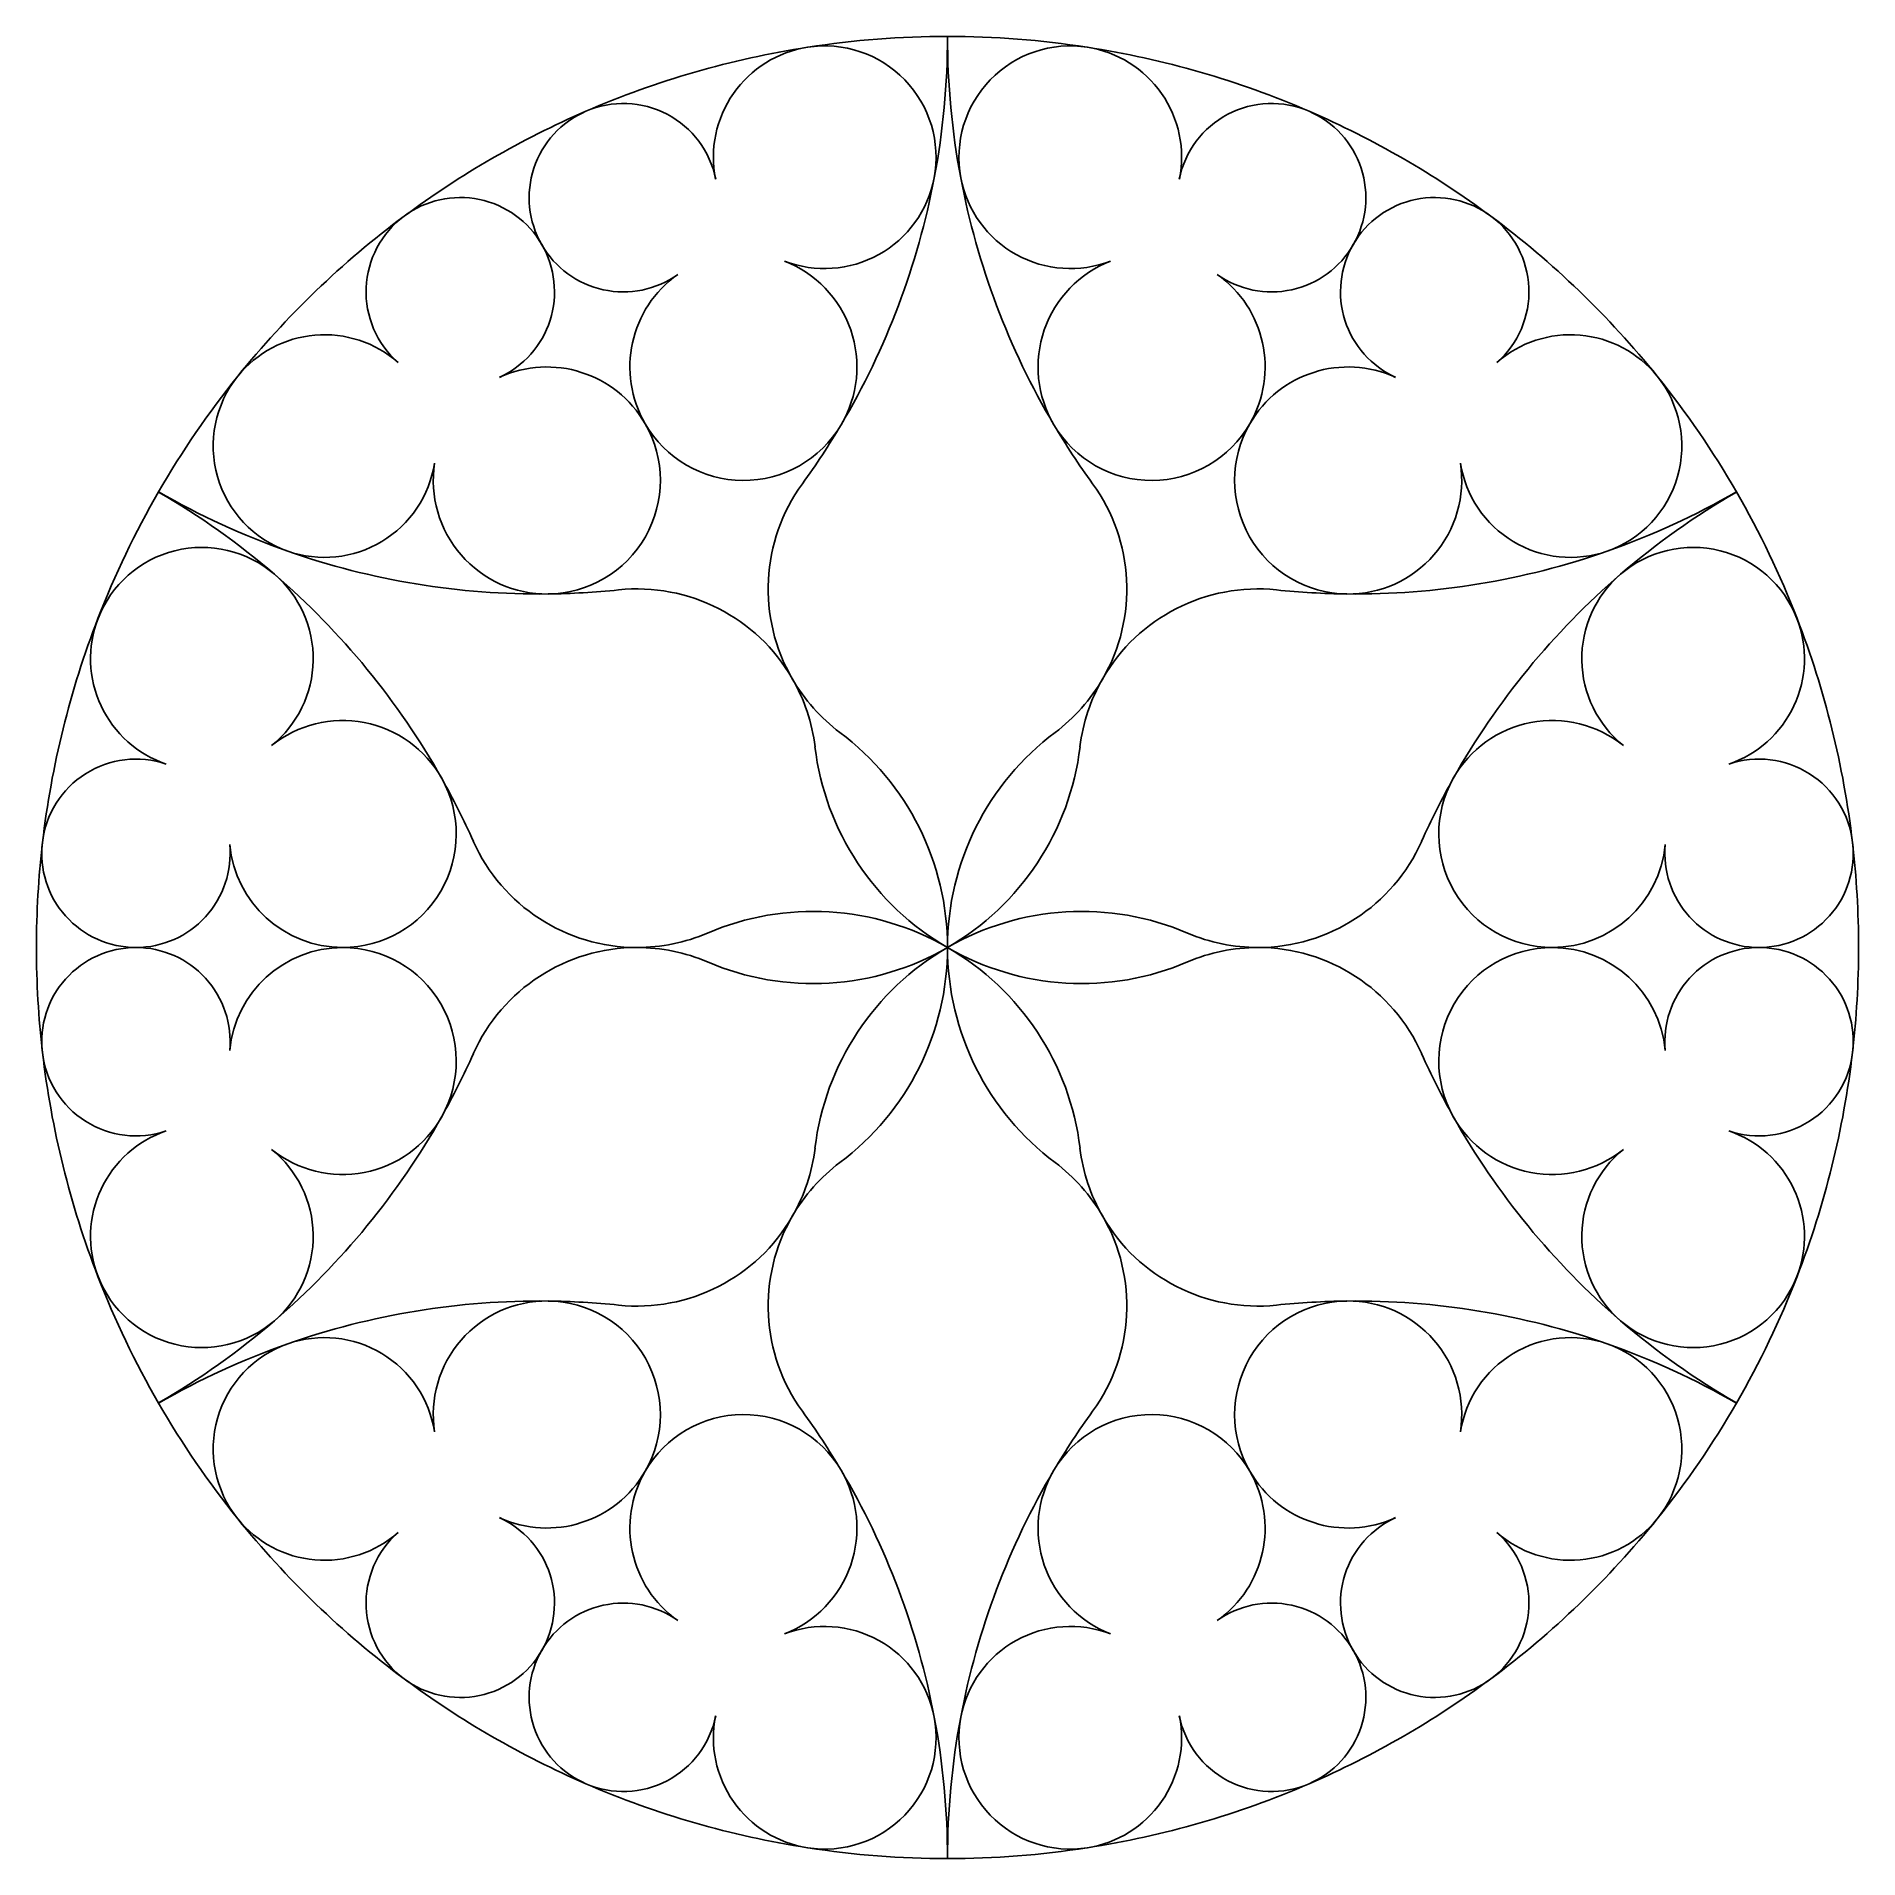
# Model space of a CAD drawing. Extents: x -50 to 50, y -50 to 50.
import ezdxf

# ---------------------------------------------------------------- set-up
doc = ezdxf.new("R2010")
doc.units = 0
doc.layers.add('MODELSKETCH_VISIBLE', color=7, linetype='CONTINUOUS')

msp = doc.modelspace()

# ---------------------------------------------------------------- linework, layer by layer
at = {"layer": 'MODELSKETCH_VISIBLE'}
for centre, radius, start, end in [((0, 0), 50, 98.8279, 113.3842), ((-6.74, 43.37), 6.11, 98.8279, 191.3227), ((-6.74, 43.37), 6.11, 98.8279, 191.3227), ((0, 0), 50, 90, 98.8279), ((-6.74, 43.37), 6.11, 349.2943, 98.8279), ((-6.74, 43.37), 6.11, 349.2943, 98.8279), ((-41.82, 50), 41.82, 349.2943, 0), ((-41.82, 50), 41.82, 349.2943, 0), ((-41.82, 50), 41.82, 349.2943, 0), ((41.82, 50), 41.82, 180, 190.7057), ((0, 0), 50, 81.1721, 90), ((41.82, 50), 41.82, 180, 190.7057), ((41.82, 50), 41.82, 180, 190.7057), ((6.74, 43.37), 6.11, 81.1721, 190.7057), ((6.74, 43.37), 6.11, 81.1721, 190.7057), ((6.74, 43.37), 6.11, 348.6773, 81.1721), ((6.74, 43.37), 6.11, 348.6773, 81.1721), ((0, 0), 50, 66.6158, 81.1721), ((-17.79, 41.15), 5.17, 11.3227, 113.3842), ((-17.79, 41.15), 5.17, 11.3227, 113.3842), ((17.79, 41.15), 5.17, 66.6158, 168.6773), ((17.79, 41.15), 5.17, 66.6158, 168.6773), ((0, 0), 50, 113.3842, 120), ((-17.79, 41.15), 5.17, 113.3842, 210), ((-17.79, 41.15), 5.17, 113.3842, 210), ((17.79, 41.15), 5.17, 330, 66.6158), ((17.79, 41.15), 5.17, 330, 66.6158), ((0, 0), 50, 60, 66.6158), ((0, 0), 50, 120, 126.6158), ((0, 0), 50, 53.3842, 60), ((-6.74, 43.37), 6.11, 248.7942, 349.2943), ((-41.82, 50), 41.82, 329.3573, 349.2943), ((-41.82, 50), 41.82, 329.3573, 349.2943), ((6.74, 43.37), 6.11, 190.7057, 291.2058), ((41.82, 50), 41.82, 190.7057, 210.6427), ((41.82, 50), 41.82, 190.7057, 210.6427), ((-26.74, 35.99), 5.17, 30, 126.6158), ((-26.74, 35.99), 5.17, 30, 126.6158), ((26.74, 35.99), 5.17, 53.3842, 150), ((26.74, 35.99), 5.17, 53.3842, 150), ((0, 0), 50, 126.6158, 141.1721), ((-26.74, 35.99), 5.17, 126.6158, 228.6773), ((-26.74, 35.99), 5.17, 126.6158, 228.6773), ((26.74, 35.99), 5.17, 311.3227, 53.3842), ((26.74, 35.99), 5.17, 311.3227, 53.3842), ((0, 0), 50, 38.8279, 53.3842), ((-26.74, 35.99), 5.17, 294.6399, 30), ((-26.74, 35.99), 5.17, 294.6399, 30), ((-17.79, 41.15), 5.17, 210, 305.3601), ((-17.79, 41.15), 5.17, 210, 305.3601), ((17.79, 41.15), 5.17, 234.6399, 330), ((17.79, 41.15), 5.17, 234.6399, 330), ((26.74, 35.99), 5.17, 150, 245.3601), ((26.74, 35.99), 5.17, 150, 245.3601), ((-11.2, 31.86), 6.23, 329.3573, 68.7942), ((11.2, 31.86), 6.23, 111.2058, 210.6427), ((-11.2, 31.86), 6.23, 125.3601, 210), ((-11.2, 31.86), 6.23, 125.3601, 210), ((11.2, 31.86), 6.23, 330, 54.6399), ((11.2, 31.86), 6.23, 330, 54.6399), ((-34.19, 27.52), 6.11, 48.6773, 141.1721), ((-34.19, 27.52), 6.11, 48.6773, 141.1721), ((34.19, 27.52), 6.11, 38.8279, 131.3227), ((34.19, 27.52), 6.11, 38.8279, 131.3227), ((0, 0), 50, 141.1721, 150), ((-34.19, 27.52), 6.11, 141.1721, 250.7057), ((-34.19, 27.52), 6.11, 141.1721, 250.7057), ((-21.99, 25.63), 6.23, 30, 114.6399), ((-21.99, 25.63), 6.23, 30, 114.6399), ((21.99, 25.63), 6.23, 65.3601, 150), ((21.99, 25.63), 6.23, 65.3601, 150), ((34.19, 27.52), 6.11, 289.2943, 38.8279), ((34.19, 27.52), 6.11, 289.2943, 38.8279), ((0, 0), 50, 30, 38.8279), ((-21.99, 25.63), 6.23, 270.6427, 30), ((-21.99, 25.63), 6.23, 270.6427, 30), ((-11.2, 31.86), 6.23, 210, 329.3573), ((-11.2, 31.86), 6.23, 210, 329.3573), ((-41.82, 50), 41.82, 324.0546, 329.3573), ((-41.82, 50), 41.82, 324.0546, 329.3573), ((-41.82, 50), 41.82, 324.0546, 329.3573), ((11.2, 31.86), 6.23, 210.6427, 330), ((11.2, 31.86), 6.23, 210.6427, 330), ((41.82, 50), 41.82, 210.6427, 215.9454), ((41.82, 50), 41.82, 210.6427, 215.9454), ((41.82, 50), 41.82, 210.6427, 215.9454), ((21.99, 25.63), 6.23, 150, 269.3573), ((21.99, 25.63), 6.23, 150, 269.3573), ((-34.19, 27.52), 6.11, 250.7057, 351.2058), ((-21.99, 25.63), 6.23, 171.2058, 270.6427), ((21.99, 25.63), 6.23, 269.3573, 8.7942), ((34.19, 27.52), 6.11, 188.7942, 289.2943), ((0, 19.67), 9.84, 144.0546, 210), ((0, 19.67), 9.84, 144.0546, 210), ((0, 19.67), 9.84, 144.0546, 210), ((0, 19.67), 9.84, 330, 35.9454), ((0, 19.67), 9.84, 330, 35.9454), ((0, 19.67), 9.84, 330, 35.9454), ((22.39, 61.22), 41.82, 289.2943, 300), ((22.39, 61.22), 41.82, 289.2943, 300), ((0, 0), 50, 150, 158.8279), ((-64.21, -11.22), 41.82, 49.2943, 60), ((-64.21, -11.22), 41.82, 49.2943, 60), ((-22.39, 61.22), 41.82, 240, 250.7057), ((-22.39, 61.22), 41.82, 240, 250.7057), ((-64.21, -11.22), 41.82, 49.2943, 60), ((-22.39, 61.22), 41.82, 240, 250.7057), ((22.39, 61.22), 41.82, 289.2943, 300), ((64.21, -11.22), 41.82, 120, 130.7057), ((64.21, -11.22), 41.82, 120, 130.7057), ((64.21, -11.22), 41.82, 120, 130.7057), ((0, 0), 50, 21.1721, 30), ((-40.92, 15.85), 6.11, 49.2943, 158.8279), ((-40.92, 15.85), 6.11, 49.2943, 158.8279), ((-22.39, 61.22), 41.82, 250.7057, 270.6427), ((-22.39, 61.22), 41.82, 250.7057, 270.6427), ((22.39, 61.22), 41.82, 269.3573, 289.2943), ((22.39, 61.22), 41.82, 269.3573, 289.2943), ((40.92, 15.85), 6.11, 21.1721, 130.7057), ((40.92, 15.85), 6.11, 21.1721, 130.7057), ((-40.92, 15.85), 6.11, 308.7942, 49.2943), ((-64.21, -11.22), 41.82, 29.3573, 49.2943), ((-64.21, -11.22), 41.82, 29.3573, 49.2943), ((64.21, -11.22), 41.82, 130.7057, 150.6427), ((64.21, -11.22), 41.82, 130.7057, 150.6427), ((40.92, 15.85), 6.11, 130.7057, 231.2058), ((-22.39, 61.22), 41.82, 270.6427, 275.9454), ((-22.39, 61.22), 41.82, 270.6427, 275.9454), ((-22.39, 61.22), 41.82, 270.6427, 275.9454), ((-17.04, 9.84), 9.84, 30, 95.9454), ((-17.04, 9.84), 9.84, 30, 95.9454), ((-17.04, 9.84), 9.84, 30, 95.9454), ((17.04, 9.84), 9.84, 84.0546, 150), ((17.04, 9.84), 9.84, 84.0546, 150), ((17.04, 9.84), 9.84, 84.0546, 150), ((22.39, 61.22), 41.82, 264.0546, 269.3573), ((22.39, 61.22), 41.82, 264.0546, 269.3573), ((22.39, 61.22), 41.82, 264.0546, 269.3573), ((0, 0), 50, 158.8279, 173.3842), ((-40.92, 15.85), 6.11, 158.8279, 251.3227), ((-40.92, 15.85), 6.11, 158.8279, 251.3227), ((40.92, 15.85), 6.11, 288.6773, 21.1721), ((40.92, 15.85), 6.11, 288.6773, 21.1721), ((0, 0), 50, 6.6158, 21.1721), ((0, 19.67), 9.84, 210, 233.1301), ((0, 19.67), 9.84, 210, 233.1301), ((-17.04, 9.84), 9.84, 6.8699, 30), ((-17.04, 9.84), 9.84, 6.8699, 30), ((0, 19.67), 9.84, 306.8699, 330), ((0, 19.67), 9.84, 306.8699, 330), ((17.04, 9.84), 9.84, 150, 173.1301), ((17.04, 9.84), 9.84, 150, 173.1301), ((-33.19, 6.23), 6.23, 29.3573, 128.7942), ((33.19, 6.23), 6.23, 51.2058, 150.6427), ((7.38, 12.78), 14.76, 186.8699, 240), ((7.38, 12.78), 14.76, 186.8699, 240), ((-14.76, 0), 14.76, 0, 53.1301), ((-14.76, 0), 14.76, 0, 53.1301), ((14.76, 0), 14.76, 126.8699, 180), ((14.76, 0), 14.76, 126.8699, 180), ((-7.38, 12.78), 14.76, 300, 353.1301), ((-7.38, 12.78), 14.76, 300, 353.1301), ((-44.54, 5.17), 5.17, 71.3227, 173.3842), ((-44.54, 5.17), 5.17, 71.3227, 173.3842), ((44.54, 5.17), 5.17, 6.6158, 108.6773), ((44.54, 5.17), 5.17, 6.6158, 108.6773), ((-33.19, 6.23), 6.23, 270, 29.3573), ((-33.19, 6.23), 6.23, 270, 29.3573), ((-64.21, -11.22), 41.82, 24.0546, 29.3573), ((-64.21, -11.22), 41.82, 24.0546, 29.3573), ((-64.21, -11.22), 41.82, 24.0546, 29.3573), ((64.21, -11.22), 41.82, 150.6427, 155.9454), ((64.21, -11.22), 41.82, 150.6427, 155.9454), ((64.21, -11.22), 41.82, 150.6427, 155.9454), ((33.19, 6.23), 6.23, 150.6427, 270), ((33.19, 6.23), 6.23, 150.6427, 270), ((0, 0), 50, 173.3842, 180), ((-44.54, 5.17), 5.17, 173.3842, 270), ((-44.54, 5.17), 5.17, 173.3842, 270), ((-44.54, 5.17), 5.17, 270, 5.3601), ((-44.54, 5.17), 5.17, 270, 5.3601), ((-33.19, 6.23), 6.23, 185.3601, 270), ((-33.19, 6.23), 6.23, 185.3601, 270), ((-17.04, 9.84), 9.84, 204.0546, 270), ((-17.04, 9.84), 9.84, 204.0546, 270), ((-17.04, 9.84), 9.84, 204.0546, 270), ((17.04, 9.84), 9.84, 270, 335.9454), ((17.04, 9.84), 9.84, 270, 335.9454), ((17.04, 9.84), 9.84, 270, 335.9454), ((33.19, 6.23), 6.23, 270, 354.6399), ((33.19, 6.23), 6.23, 270, 354.6399), ((44.54, 5.17), 5.17, 174.6399, 270), ((44.54, 5.17), 5.17, 174.6399, 270), ((44.54, 5.17), 5.17, 270, 6.6158), ((44.54, 5.17), 5.17, 270, 6.6158), ((0, 0), 50, 0, 6.6158), ((-7.38, -12.78), 14.76, 60, 113.1301), ((-7.38, -12.78), 14.76, 60, 113.1301), ((7.38, -12.78), 14.76, 66.8699, 120), ((7.38, -12.78), 14.76, 66.8699, 120), ((0, 0), 50, 180, 186.6158), ((-44.54, -5.17), 5.17, 90, 186.6158), ((-44.54, -5.17), 5.17, 90, 186.6158), ((-44.54, -5.17), 5.17, 354.6399, 90), ((-44.54, -5.17), 5.17, 354.6399, 90), ((-33.19, -6.23), 6.23, 90, 174.6399), ((-33.19, -6.23), 6.23, 90, 174.6399), ((-33.19, -6.23), 6.23, 330.6427, 90), ((-33.19, -6.23), 6.23, 330.6427, 90), ((-17.04, -9.84), 9.84, 90, 155.9454), ((-17.04, -9.84), 9.84, 90, 155.9454), ((-17.04, -9.84), 9.84, 90, 155.9454), ((-17.04, 9.84), 9.84, 270, 293.1301), ((-17.04, 9.84), 9.84, 270, 293.1301), ((-17.04, -9.84), 9.84, 66.8699, 90), ((-17.04, -9.84), 9.84, 66.8699, 90), ((7.38, -12.78), 14.76, 120, 173.1301), ((7.38, -12.78), 14.76, 120, 173.1301), ((-14.76, 0), 14.76, 306.8699, 0), ((-14.76, 0), 14.76, 306.8699, 0), ((7.38, 12.78), 14.76, 240, 293.1301), ((-7.38, -12.78), 14.76, 6.8699, 60), ((-7.38, -12.78), 14.76, 6.8699, 60), ((7.38, 12.78), 14.76, 240, 293.1301), ((14.76, 0), 14.76, 180, 233.1301), ((14.76, 0), 14.76, 180, 233.1301), ((17.04, 9.84), 9.84, 246.8699, 270), ((17.04, 9.84), 9.84, 246.8699, 270), ((33.19, -6.23), 6.23, 90, 209.3573), ((33.19, -6.23), 6.23, 90, 209.3573), ((33.19, -6.23), 6.23, 5.3601, 90), ((33.19, -6.23), 6.23, 5.3601, 90), ((44.54, -5.17), 5.17, 90, 185.3601), ((44.54, -5.17), 5.17, 90, 185.3601), ((44.54, -5.17), 5.17, 353.3842, 90), ((44.54, -5.17), 5.17, 353.3842, 90), ((0, 0), 50, 353.3842, 0), ((-7.38, 12.78), 14.76, 246.8699, 300), ((-7.38, 12.78), 14.76, 246.8699, 300), ((17.04, -9.84), 9.84, 90, 113.1301), ((17.04, -9.84), 9.84, 90, 113.1301), ((17.04, -9.84), 9.84, 24.0546, 90), ((17.04, -9.84), 9.84, 24.0546, 90), ((17.04, -9.84), 9.84, 24.0546, 90), ((-44.54, -5.17), 5.17, 186.6158, 288.6773), ((0, 0), 50, 186.6158, 201.1721), ((-44.54, -5.17), 5.17, 186.6158, 288.6773), ((-64.21, 11.22), 41.82, 330.6427, 335.9454), ((-64.21, 11.22), 41.82, 330.6427, 335.9454), ((-64.21, 11.22), 41.82, 330.6427, 335.9454), ((64.21, 11.22), 41.82, 204.0546, 209.3573), ((64.21, 11.22), 41.82, 204.0546, 209.3573), ((64.21, 11.22), 41.82, 204.0546, 209.3573), ((44.54, -5.17), 5.17, 251.3227, 353.3842), ((44.54, -5.17), 5.17, 251.3227, 353.3842), ((0, 0), 50, 338.8279, 353.3842), ((-33.19, -6.23), 6.23, 231.2058, 330.6427), ((-64.21, 11.22), 41.82, 310.7057, 330.6427), ((-64.21, 11.22), 41.82, 310.7057, 330.6427), ((64.21, 11.22), 41.82, 209.3573, 229.2943), ((33.19, -6.23), 6.23, 209.3573, 308.7942), ((64.21, 11.22), 41.82, 209.3573, 229.2943), ((-40.92, -15.85), 6.11, 108.6773, 201.1721), ((-40.92, -15.85), 6.11, 108.6773, 201.1721), ((40.92, -15.85), 6.11, 338.8279, 71.3227), ((40.92, -15.85), 6.11, 338.8279, 71.3227), ((-40.92, -15.85), 6.11, 310.7057, 51.2058), ((-17.04, -9.84), 9.84, 330, 353.1301), ((-17.04, -9.84), 9.84, 330, 353.1301), ((0, -19.67), 9.84, 126.8699, 150), ((0, -19.67), 9.84, 126.8699, 150), ((0, -19.67), 9.84, 30, 53.1301), ((0, -19.67), 9.84, 30, 53.1301), ((17.04, -9.84), 9.84, 186.8699, 210), ((17.04, -9.84), 9.84, 186.8699, 210), ((40.92, -15.85), 6.11, 128.7942, 229.2943), ((-17.04, -9.84), 9.84, 264.0546, 330), ((-17.04, -9.84), 9.84, 264.0546, 330), ((-17.04, -9.84), 9.84, 264.0546, 330), ((0, -19.67), 9.84, 150, 215.9454), ((0, -19.67), 9.84, 150, 215.9454), ((0, -19.67), 9.84, 150, 215.9454), ((0, -19.67), 9.84, 324.0546, 30), ((0, -19.67), 9.84, 324.0546, 30), ((0, -19.67), 9.84, 324.0546, 30), ((17.04, -9.84), 9.84, 210, 275.9454), ((17.04, -9.84), 9.84, 210, 275.9454), ((17.04, -9.84), 9.84, 210, 275.9454), ((-40.92, -15.85), 6.11, 201.1721, 310.7057), ((0, 0), 50, 201.1721, 210), ((-40.92, -15.85), 6.11, 201.1721, 310.7057), ((40.92, -15.85), 6.11, 229.2943, 338.8279), ((40.92, -15.85), 6.11, 229.2943, 338.8279), ((0, 0), 50, 330, 338.8279), ((-22.39, -61.22), 41.82, 89.3573, 109.2943), ((-22.39, -61.22), 41.82, 89.3573, 109.2943), ((-21.99, -25.63), 6.23, 89.3573, 188.7942), ((-22.39, -61.22), 41.82, 84.0546, 89.3573), ((-22.39, -61.22), 41.82, 84.0546, 89.3573), ((-22.39, -61.22), 41.82, 84.0546, 89.3573), ((-21.99, -25.63), 6.23, 330, 89.3573), ((-21.99, -25.63), 6.23, 330, 89.3573), ((21.99, -25.63), 6.23, 90.6427, 210), ((21.99, -25.63), 6.23, 90.6427, 210), ((22.39, -61.22), 41.82, 90.6427, 95.9454), ((22.39, -61.22), 41.82, 90.6427, 95.9454), ((22.39, -61.22), 41.82, 90.6427, 95.9454), ((22.39, -61.22), 41.82, 70.7057, 90.6427), ((22.39, -61.22), 41.82, 70.7057, 90.6427), ((21.99, -25.63), 6.23, 351.2058, 90.6427), ((-64.21, 11.22), 41.82, 300, 310.7057), ((-64.21, 11.22), 41.82, 300, 310.7057), ((-64.21, 11.22), 41.82, 300, 310.7057), ((64.21, 11.22), 41.82, 229.2943, 240), ((64.21, 11.22), 41.82, 229.2943, 240), ((64.21, 11.22), 41.82, 229.2943, 240), ((-22.39, -61.22), 41.82, 109.2943, 120), ((-22.39, -61.22), 41.82, 109.2943, 120), ((-22.39, -61.22), 41.82, 109.2943, 120), ((-34.19, -27.52), 6.11, 109.2943, 218.8279), ((-34.19, -27.52), 6.11, 109.2943, 218.8279), ((-34.19, -27.52), 6.11, 8.7942, 109.2943), ((34.19, -27.52), 6.11, 70.7057, 171.2058), ((22.39, -61.22), 41.82, 60, 70.7057), ((34.19, -27.52), 6.11, 321.1721, 70.7057), ((22.39, -61.22), 41.82, 60, 70.7057), ((22.39, -61.22), 41.82, 60, 70.7057), ((34.19, -27.52), 6.11, 321.1721, 70.7057), ((0, 0), 50, 210, 218.8279), ((0, 0), 50, 321.1721, 330), ((-11.2, -31.86), 6.23, 30.6427, 150), ((-11.2, -31.86), 6.23, 30.6427, 150), ((-41.82, -50), 41.82, 30.6427, 35.9454), ((-41.82, -50), 41.82, 30.6427, 35.9454), ((-41.82, -50), 41.82, 30.6427, 35.9454), ((41.82, -50), 41.82, 144.0546, 149.3573), ((41.82, -50), 41.82, 144.0546, 149.3573), ((41.82, -50), 41.82, 144.0546, 149.3573), ((11.2, -31.86), 6.23, 30, 149.3573), ((11.2, -31.86), 6.23, 30, 149.3573), ((-21.99, -25.63), 6.23, 245.3601, 330), ((-21.99, -25.63), 6.23, 245.3601, 330), ((-11.2, -31.86), 6.23, 150, 234.6399), ((-11.2, -31.86), 6.23, 150, 234.6399), ((-11.2, -31.86), 6.23, 291.2058, 30.6427), ((-41.82, -50), 41.82, 10.7057, 30.6427), ((-41.82, -50), 41.82, 10.7057, 30.6427), ((41.82, -50), 41.82, 149.3573, 169.2943), ((41.82, -50), 41.82, 149.3573, 169.2943), ((11.2, -31.86), 6.23, 149.3573, 248.7942), ((11.2, -31.86), 6.23, 305.3601, 30), ((11.2, -31.86), 6.23, 305.3601, 30), ((21.99, -25.63), 6.23, 210, 294.6399), ((21.99, -25.63), 6.23, 210, 294.6399), ((-34.19, -27.52), 6.11, 218.8279, 311.3227), ((-34.19, -27.52), 6.11, 218.8279, 311.3227), ((0, 0), 50, 218.8279, 233.3842), ((-26.74, -35.99), 5.17, 330, 65.3601), ((-26.74, -35.99), 5.17, 330, 65.3601), ((26.74, -35.99), 5.17, 114.6399, 210), ((26.74, -35.99), 5.17, 114.6399, 210), ((0, 0), 50, 306.6158, 321.1721), ((34.19, -27.52), 6.11, 228.6773, 321.1721), ((34.19, -27.52), 6.11, 228.6773, 321.1721), ((-26.74, -35.99), 5.17, 131.3227, 233.3842), ((-26.74, -35.99), 5.17, 131.3227, 233.3842), ((26.74, -35.99), 5.17, 306.6158, 48.6773), ((26.74, -35.99), 5.17, 306.6158, 48.6773), ((-17.79, -41.15), 5.17, 54.6399, 150), ((-17.79, -41.15), 5.17, 54.6399, 150), ((17.79, -41.15), 5.17, 30, 125.3601), ((17.79, -41.15), 5.17, 30, 125.3601), ((-6.74, -43.37), 6.11, 10.7057, 111.2058), ((6.74, -43.37), 6.11, 68.7942, 169.2943), ((-26.74, -35.99), 5.17, 233.3842, 330), ((-26.74, -35.99), 5.17, 233.3842, 330), ((-17.79, -41.15), 5.17, 150, 246.6158), ((-17.79, -41.15), 5.17, 150, 246.6158), ((17.79, -41.15), 5.17, 293.3842, 30), ((17.79, -41.15), 5.17, 293.3842, 30), ((26.74, -35.99), 5.17, 210, 306.6158), ((26.74, -35.99), 5.17, 210, 306.6158), ((0, 0), 50, 233.3842, 240), ((0, 0), 50, 300, 306.6158), ((-17.79, -41.15), 5.17, 246.6158, 348.6773), ((-17.79, -41.15), 5.17, 246.6158, 348.6773), ((-6.74, -43.37), 6.11, 168.6773, 261.1721), ((-6.74, -43.37), 6.11, 168.6773, 261.1721), ((-6.74, -43.37), 6.11, 261.1721, 10.7057), ((-6.74, -43.37), 6.11, 261.1721, 10.7057), ((-41.82, -50), 41.82, 0, 10.7057), ((-41.82, -50), 41.82, 0, 10.7057), ((-41.82, -50), 41.82, 0, 10.7057), ((41.82, -50), 41.82, 169.2943, 180), ((41.82, -50), 41.82, 169.2943, 180), ((41.82, -50), 41.82, 169.2943, 180), ((6.74, -43.37), 6.11, 169.2943, 278.8279), ((6.74, -43.37), 6.11, 169.2943, 278.8279), ((6.74, -43.37), 6.11, 278.8279, 11.3227), ((6.74, -43.37), 6.11, 278.8279, 11.3227), ((17.79, -41.15), 5.17, 191.3227, 293.3842), ((17.79, -41.15), 5.17, 191.3227, 293.3842), ((0, 0), 50, 240, 246.6158), ((0, 0), 50, 293.3842, 300), ((0, 0), 50, 246.6158, 261.1721), ((0, 0), 50, 278.8279, 293.3842), ((0, 0), 50, 261.1721, 270), ((0, 0), 50, 270, 278.8279)]:
    msp.add_arc(centre, radius, start, end, dxfattribs=at)

doc.saveas('drawing.dxf')
